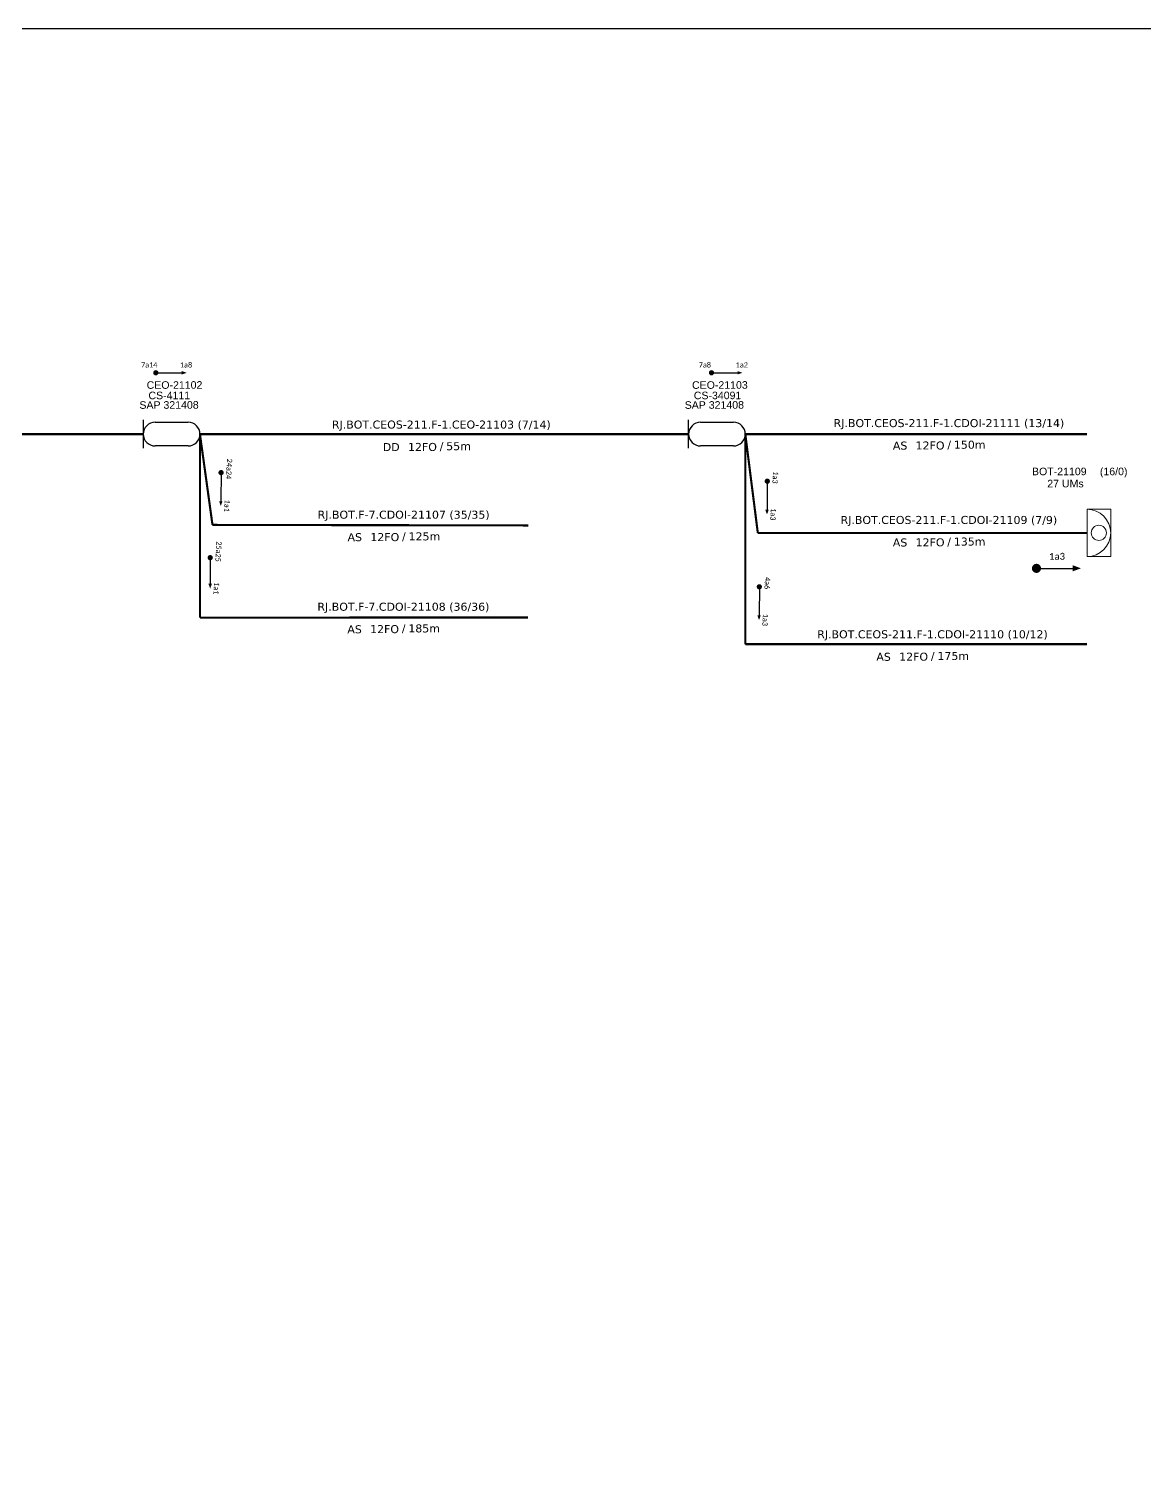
# Model space of a CAD drawing. Extents: x -89 to 749, y 705 to 1299.
# Drawn here: x 152.8 to 356, y 1035.9 to 1299 of the extents above; entities that cross this region are included whole.
import ezdxf
from ezdxf.enums import TextEntityAlignment as Align

# ---------------------------------------------------------------- set-up
doc = ezdxf.new("R2010")
doc.units = 0
for name, color, linetype, lineweight in [("20.0-LEGENDA DOS CDO'S", 1, 'Continuous', 0), ('20.1-CDO_INTERIOR', 1, 'Continuous', 0), ('20.2-CDO_POSTE', 1, 'Continuous', 5), ('40.1-ETIQUETAS', 1, 'Continuous', 20)]:
    doc.layers.add(name, color=color, linetype=linetype, lineweight=lineweight)
for name, color, linetype in [('20.4-CEOS', 1, 'Continuous'), ('CAP a instalar', 1, 'Continuous'), ('SETA', 7, 'Continuous')]:
    doc.layers.add(name, color=color, linetype=linetype)
doc.styles.add('ARIAL', font='arial.ttf')
doc.styles.add('siredit', font='verdana.ttf')
doc.styles.get("Standard").update_dxf_attribs({"font": 'arial.ttf'})
doc.linetypes.add('FENCELINE1', pattern='A,0.25,-0.1,[133,ltypeshp.shx,S=0.1,R=0,X=-0.1,Y=0],-0.1,1', length=1.45)

# ---------------------------------------------------------------- blocks, each defined once
blk = doc.blocks.new('CDOE-TEXTO PADRÃO')
at = {"layer": "20.0-LEGENDA DOS CDO'S", "color": 0, "style": 'ARIAL'}
for tag, p in [('CDO_N', (0.49, 7.39)), ('SAP', (0.51, 1.67)), ('CORDOALHA', (0.5, 4.33)), ('SPLITER_1', (0.59, -0.91)), ('SPLITER_2', (0.6, -3.55)), ('(XX-XX_F)S', (0.54, -8.29)), ('(XX-XX_L)S', (0.55, -10.83)), ('UMS', (0.55, -13.15))]:
    blk.add_attdef(tag, p, '', height=1.7, rotation=0.118, dxfattribs=at)
blk.add_attdef('FIBRAS_UTILIZADAS', text='', height=1.7, rotation=0.118, dxfattribs=at).set_placement((19.77, 7.43), align=Align.CENTER)
blk = doc.blocks.new('ETIQUETA_RS5F')
at = {"layer": '40.1-ETIQUETAS', "color": 0, "style": 'siredit'}
blk.add_text('/', height=1.5, dxfattribs=at).set_placement((1.58, -1.95), align=Align.MIDDLE_RIGHT)
for tag, p in [('ETIQUETA_R_SECUNDARIA', (1.21, 2.1)), ('ETIQUETA_R_PRIMARIA', (1.21, 4.1)), ('F_ATIVAS/F_MORTAS', (1.14, -4.24))]:
    blk.add_attdef(tag, text='', height=1.5, dxfattribs=at).set_placement(p, align=Align.MIDDLE_CENTER)
for tag, p in [('TIPO_CABO', (-6.58, -2.12)), ('CAP_CABO', (0.4, -2.09))]:
    blk.add_attdef(tag, text='', height=1.5, dxfattribs=at).set_placement(p, align=Align.MIDDLE_RIGHT)
blk.add_attdef('METROS', text='', height=1.5, dxfattribs=at).set_placement((2.14, -1.95), align=Align.MIDDLE_LEFT)
for tag, p in [('FUSÃO_1', (0.85, -8.39)), ('FUSÃO_2', (0.85, -10.6)), ('FUSÃO_3', (0.85, -12.93)), ('FUSÃO_4', (0.85, -15.14)), ('FUSÃO_5', (0.85, -17.16))]:
    blk.add_attdef(tag, text='', height=1.5, dxfattribs=at).set_placement(p, align=Align.CENTER)

msp = doc.modelspace()

# ---------------------------------------------------------------- linework, layer by layer
msp.add_lwpolyline([(-89.32, 705.02), (749.25, 705.02), (749.25, 1299.02), (-89.32, 1299.02), (-89.32, 705.02)])
at = {"color": 7, "const_width": 0.477}
for points in [[(175.67, 1236.36, 1), (176.15, 1236.37, 1)], [(276.94, 1236.36, 1), (277.42, 1236.37, 1)], [(187.8, 1218.41, 1), (187.8, 1217.93, 1)], [(287.34, 1216.85, 1), (287.35, 1216.37, 1)], [(185.82, 1202.91, 1), (185.83, 1202.43, 1)], [(285.9, 1197.61, 1), (285.9, 1197.14, 1)]]:
    msp.add_lwpolyline(points, format="xyb", close=True, dxfattribs=at)
at = {"const_width": 0.834}
msp.add_lwpolyline([(335.99, 1200.73, 1), (336.82, 1200.73, 1)], format="xyb", close=True, dxfattribs=at)
msp.add_lwpolyline([(335.99, 1200.73, 1), (336.82, 1200.73, 1)], format="xyb", close=True, dxfattribs=at)
at = {"layer": '20.1-CDO_INTERIOR', "color": 1, "lineweight": 18}
msp.add_lwpolyline([(349.93, 1202.88), (349.93, 1211.49), (345.62, 1211.49), (345.62, 1202.88)], close=True, dxfattribs=at)
msp.add_circle((347.78, 1207.19), 1.38, dxfattribs=at)
msp.add_arc((345.62, 1207.19), 4.31, 270, 90, dxfattribs=at)
at = {"layer": '20.4-CEOS', "color": 7}
for p, q in [((173.64, 1222.61), (173.64, 1227.78)), ((175.78, 1227.34), (181.81, 1227.34)), ((181.81, 1223.05), (175.78, 1223.05))]:
    msp.add_line(p, q, dxfattribs=at)
at = {"layer": '20.4-CEOS', "color": 5}
for p, q in [((273.02, 1222.61), (273.02, 1227.78)), ((275.17, 1227.34), (281.19, 1227.34)), ((281.19, 1223.05), (275.17, 1223.05))]:
    msp.add_line(p, q, dxfattribs=at)
at = {"layer": '20.4-CEOS', "color": 7}
for centre, start, end in [((175.78, 1225.19), 90, 270), ((181.81, 1225.19), 270, 90)]:
    msp.add_arc(centre, 2.15, start, end, dxfattribs=at)
at = {"layer": '20.4-CEOS', "color": 5}
for centre, start, end in [((275.17, 1225.19), 90, 270), ((281.19, 1225.19), 270, 90)]:
    msp.add_arc(centre, 2.15, start, end, dxfattribs=at)
at = {"layer": 'CAP a instalar', "color": 7, "ltscale": 5.3, "const_width": 0.389}
for points in [[(84.57, 1225.19), (173.64, 1225.19)], [(186.24, 1208.65), (183.95, 1225.19)], [(183.95, 1225.19), (183.95, 1191.76)], [(183.95, 1225.19), (273.02, 1225.19)], [(186.24, 1208.65), (243.8, 1208.55)], [(183.95, 1191.76), (243.75, 1191.77)]]:
    msp.add_lwpolyline(points, dxfattribs=at)
at = {"layer": 'CAP a instalar', "color": 1, "ltscale": 5.3, "const_width": 0.389}
for points in [[(285.62, 1207.19), (283.34, 1225.19)], [(285.62, 1207.19), (345.62, 1207.19)]]:
    msp.add_lwpolyline(points, dxfattribs=at)
at = {"layer": 'CAP a instalar', "color": 8, "ltscale": 5.3, "const_width": 0.389}
for points in [[(283.34, 1225.19), (283.34, 1186.91)], [(283.34, 1225.19), (345.62, 1225.19)], [(283.34, 1186.91), (345.62, 1186.91)]]:
    msp.add_lwpolyline(points, dxfattribs=at)
at = {"layer": 'CAP a instalar', "color": 7, "linetype": 'FENCELINE1', "ltscale": 5.3, "const_width": 0.389}
for points in [[(186.24, 1208.65), (243.8, 1208.55)], [(183.95, 1191.76), (243.75, 1191.77)]]:
    msp.add_lwpolyline(points, dxfattribs=at)
at = {"layer": 'SETA', "color": 7}
for points in [[(175.91, 1236.37), (181.11, 1236.37)], [(277.18, 1236.37), (282.38, 1236.37)], [(187.8, 1218.17), (187.79, 1212.97)], [(287.34, 1216.61), (287.34, 1211.41)], [(185.82, 1202.67), (185.82, 1197.47)], [(285.9, 1197.38), (285.89, 1192.18)]]:
    msp.add_lwpolyline(points, dxfattribs=at)
at = {"layer": 'SETA'}
msp.add_lwpolyline([(336.41, 1200.73), (343.57, 1200.73)], dxfattribs=at)
msp.add_lwpolyline([(336.41, 1200.73), (343.57, 1200.73)], dxfattribs=at)
at = {"layer": 'SETA', "color": 7}
for points in [[(180.65, 1236.68), (181.53, 1236.37), (180.65, 1236.05)], [(281.93, 1236.68), (282.8, 1236.37), (281.93, 1236.05)], [(188.07, 1212.97), (187.75, 1212.1), (187.43, 1212.97)], [(287.61, 1211.42), (287.3, 1210.54), (286.98, 1211.42)], [(186.14, 1197.93), (185.82, 1197.05), (185.5, 1197.92)], [(286.17, 1192.18), (285.85, 1191.31), (285.53, 1192.18)]]:
    msp.add_solid(points, dxfattribs=at)
at = {"layer": 'SETA'}
msp.add_solid([(343, 1201.3), (344.52, 1200.74), (343, 1200.18)], dxfattribs=at)
msp.add_solid([(343, 1201.3), (344.52, 1200.74), (343, 1200.18)], dxfattribs=at)

# ---------------------------------------------------------------- block references
at = {"layer": '20.2-CDO_POSTE', "color": 7}
ref = msp.add_blockref('CDOE-TEXTO PADRÃO', (174.15, 1229.38), dxfattribs=dict(at, xscale=0.8101828861711424, yscale=0.8101828861711424, zscale=0.8101828861711424))
ref.add_attrib('CDO_N', 'CEO-21102', (174.24, 1233.44), dxfattribs={"layer": "20.0-LEGENDA DOS CDO'S", "color": 0, "height": 1.377, "rotation": 0.118, "style": 'ARIAL'})
at = {"layer": '20.2-CDO_POSTE', "color": 5}
ref = msp.add_blockref('CDOE-TEXTO PADRÃO', (273.54, 1229.38), dxfattribs=dict(at, xscale=0.8101828861711424, yscale=0.8101828861711424, zscale=0.8101828861711424))
ref.add_attrib('CDO_N', 'CEO-21103', (273.63, 1233.44), dxfattribs={"layer": "20.0-LEGENDA DOS CDO'S", "color": 0, "height": 1.377, "rotation": 0.118, "style": 'ARIAL'})
at = {"layer": '20.2-CDO_POSTE', "color": 7}
ref = msp.add_blockref('CDOE-TEXTO PADRÃO', (174.48, 1227.48), dxfattribs=dict(at, xscale=0.8101828861711424, yscale=0.8101828861711424, zscale=0.8101828861711424))
ref.add_attrib('CDO_N', 'CS-4111', (174.57, 1231.54), dxfattribs={"layer": "20.0-LEGENDA DOS CDO'S", "color": 0, "height": 1.377, "rotation": 0.118, "style": 'ARIAL'})
at = {"layer": '20.2-CDO_POSTE', "color": 5}
ref = msp.add_blockref('CDOE-TEXTO PADRÃO', (273.87, 1227.48), dxfattribs=dict(at, xscale=0.8101828861711424, yscale=0.8101828861711424, zscale=0.8101828861711424))
ref.add_attrib('CDO_N', 'CS-34091', (273.96, 1231.54), dxfattribs={"layer": "20.0-LEGENDA DOS CDO'S", "color": 0, "height": 1.377, "rotation": 0.118, "style": 'ARIAL'})
at = {"layer": '20.2-CDO_POSTE', "color": 7}
ref = msp.add_blockref('CDOE-TEXTO PADRÃO', (172.83, 1225.75), dxfattribs=dict(at, xscale=0.8101828861711424, yscale=0.8101828861711424, zscale=0.8101828861711424))
ref.add_attrib('CDO_N', 'SAP 321408', (172.92, 1229.8), dxfattribs={"layer": "20.0-LEGENDA DOS CDO'S", "color": 0, "height": 1.377, "rotation": 0.118, "style": 'ARIAL'})
at = {"layer": '20.2-CDO_POSTE', "color": 5}
ref = msp.add_blockref('CDOE-TEXTO PADRÃO', (272.21, 1225.75), dxfattribs=dict(at, xscale=0.8101828861711424, yscale=0.8101828861711424, zscale=0.8101828861711424))
ref.add_attrib('CDO_N', 'SAP 321408', (272.3, 1229.8), dxfattribs={"layer": "20.0-LEGENDA DOS CDO'S", "color": 0, "height": 1.377, "rotation": 0.118, "style": 'ARIAL'})
at = {"layer": '40.1-ETIQUETAS', "color": 7}
ref = msp.add_blockref('ETIQUETA_RS5F', (226.79, 1224.89), dxfattribs=dict(at, xscale=0.9722194480399305, yscale=0.9722194480399305, zscale=0.9722194480399305))
ref.add_attrib('ETIQUETA_R_SECUNDARIA', 'RJ.BOT.CEOS-211.F-1.CEO-21103 (7/14)', dxfattribs={"color": 0, "height": 1.4583, "style": 'siredit'}).set_placement((227.94, 1226.93), align=Align.MIDDLE_CENTER)
ref.add_attrib('TIPO_CABO', 'DD', dxfattribs={"color": 0, "height": 1.458, "style": 'siredit'}).set_placement((220.35, 1222.83), align=Align.MIDDLE_RIGHT)
ref.add_attrib('CAP_CABO', '12FO', dxfattribs={"color": 0, "height": 1.458, "style": 'siredit'}).set_placement((227.14, 1222.85), align=Align.MIDDLE_RIGHT)
ref.add_attrib('METROS', '55m', dxfattribs={"color": 0, "height": 1.458, "style": 'siredit'}).set_placement((228.84, 1222.99), align=Align.MIDDLE_LEFT)
at = {"layer": 'CAP a instalar', "color": 8, "linetype": 'FENCELINE1', "ltscale": 5.3}
ref = msp.add_blockref('ETIQUETA_RS5F', (319.3, 1225.16), dxfattribs=dict(at, xscale=0.9722194480335921, yscale=0.9722194480335921, zscale=0.9722194480335921))
ref.add_attrib('ETIQUETA_R_SECUNDARIA', 'RJ.BOT.CEOS-211.F-1.CDOI-21111 (13/14)', dxfattribs={"layer": '40.1-ETIQUETAS', "color": 0, "height": 1.4583, "style": 'siredit'}).set_placement((320.45, 1227.2), align=Align.MIDDLE_CENTER)
ref.add_attrib('TIPO_CABO', 'AS', dxfattribs={"layer": '40.1-ETIQUETAS', "color": 0, "height": 1.458, "style": 'siredit'}).set_placement((312.87, 1223.1), align=Align.MIDDLE_RIGHT)
ref.add_attrib('CAP_CABO', '12FO', dxfattribs={"layer": '40.1-ETIQUETAS', "color": 0, "height": 1.458, "style": 'siredit'}).set_placement((319.65, 1223.12), align=Align.MIDDLE_RIGHT)
ref.add_attrib('METROS', '150m ', dxfattribs={"layer": '40.1-ETIQUETAS', "color": 0, "height": 1.458, "style": 'siredit'}).set_placement((321.35, 1223.26), align=Align.MIDDLE_LEFT)
at = {"layer": 'CAP a instalar', "color": 7, "linetype": 'FENCELINE1', "ltscale": 5.3}
ref = msp.add_blockref('ETIQUETA_RS5F', (219.92, 1208.46), dxfattribs=dict(at, xscale=0.9722194480406882, yscale=0.9722194480406882, zscale=0.9722194480406882))
ref.add_attrib('ETIQUETA_R_SECUNDARIA', 'RJ.BOT.F-7.CDOI-21107 (35/35)', dxfattribs={"layer": '40.1-ETIQUETAS', "color": 0, "height": 1.4583, "style": 'siredit'}).set_placement((221.07, 1210.51), align=Align.MIDDLE_CENTER)
ref.add_attrib('TIPO_CABO', 'AS', dxfattribs={"layer": '40.1-ETIQUETAS', "color": 0, "height": 1.458, "style": 'siredit'}).set_placement((213.49, 1206.41), align=Align.MIDDLE_RIGHT)
ref.add_attrib('CAP_CABO', '12FO', dxfattribs={"layer": '40.1-ETIQUETAS', "color": 0, "height": 1.458, "style": 'siredit'}).set_placement((220.28, 1206.43), align=Align.MIDDLE_RIGHT)
ref.add_attrib('METROS', '125m', dxfattribs={"layer": '40.1-ETIQUETAS', "color": 0, "height": 1.458, "style": 'siredit'}).set_placement((221.98, 1206.56), align=Align.MIDDLE_LEFT)
at = {"layer": 'CAP a instalar', "color": 1, "linetype": 'FENCELINE1', "ltscale": 5.3}
ref = msp.add_blockref('ETIQUETA_RS5F', (319.29, 1207.51), dxfattribs=dict(at, xscale=0.9722194480335921, yscale=0.9722194480335921, zscale=0.9722194480335921))
ref.add_attrib('ETIQUETA_R_SECUNDARIA', 'RJ.BOT.CEOS-211.F-1.CDOI-21109 (7/9)', dxfattribs={"layer": '40.1-ETIQUETAS', "color": 0, "height": 1.4583, "style": 'siredit'}).set_placement((320.44, 1209.55), align=Align.MIDDLE_CENTER)
ref.add_attrib('TIPO_CABO', 'AS', dxfattribs={"layer": '40.1-ETIQUETAS', "color": 0, "height": 1.458, "style": 'siredit'}).set_placement((312.86, 1205.45), align=Align.MIDDLE_RIGHT)
ref.add_attrib('CAP_CABO', '12FO', dxfattribs={"layer": '40.1-ETIQUETAS', "color": 0, "height": 1.458, "style": 'siredit'}).set_placement((319.65, 1205.47), align=Align.MIDDLE_RIGHT)
ref.add_attrib('METROS', '135m ', dxfattribs={"layer": '40.1-ETIQUETAS', "color": 0, "height": 1.458, "style": 'siredit'}).set_placement((321.34, 1205.61), align=Align.MIDDLE_LEFT)
at = {"layer": 'CAP a instalar', "color": 7, "linetype": 'FENCELINE1', "ltscale": 5.3}
ref = msp.add_blockref('ETIQUETA_RS5F', (219.88, 1191.69), dxfattribs=dict(at, xscale=0.9722194480406882, yscale=0.9722194480406882, zscale=0.9722194480406882))
ref.add_attrib('ETIQUETA_R_SECUNDARIA', 'RJ.BOT.F-7.CDOI-21108 (36/36)', dxfattribs={"layer": '40.1-ETIQUETAS', "color": 0, "height": 1.4583, "style": 'siredit'}).set_placement((221.03, 1193.74), align=Align.MIDDLE_CENTER)
ref.add_attrib('TIPO_CABO', 'AS', dxfattribs={"layer": '40.1-ETIQUETAS', "color": 0, "height": 1.458, "style": 'siredit'}).set_placement((213.45, 1189.63), align=Align.MIDDLE_RIGHT)
ref.add_attrib('CAP_CABO', '12FO', dxfattribs={"layer": '40.1-ETIQUETAS', "color": 0, "height": 1.458, "style": 'siredit'}).set_placement((220.23, 1189.66), align=Align.MIDDLE_RIGHT)
ref.add_attrib('METROS', '185m', dxfattribs={"layer": '40.1-ETIQUETAS', "color": 0, "height": 1.458, "style": 'siredit'}).set_placement((221.93, 1189.79), align=Align.MIDDLE_LEFT)
at = {"layer": 'CAP a instalar', "color": 8, "linetype": 'FENCELINE1', "ltscale": 5.3}
ref = msp.add_blockref('ETIQUETA_RS5F', (316.3, 1186.67), dxfattribs=dict(at, xscale=0.9722194480335921, yscale=0.9722194480335921, zscale=0.9722194480335921))
ref.add_attrib('ETIQUETA_R_SECUNDARIA', 'RJ.BOT.CEOS-211.F-1.CDOI-21110 (10/12)', dxfattribs={"layer": '40.1-ETIQUETAS', "color": 0, "height": 1.4583, "style": 'siredit'}).set_placement((317.45, 1188.72), align=Align.MIDDLE_CENTER)
ref.add_attrib('TIPO_CABO', 'AS', dxfattribs={"layer": '40.1-ETIQUETAS', "color": 0, "height": 1.458, "style": 'siredit'}).set_placement((309.86, 1184.62), align=Align.MIDDLE_RIGHT)
ref.add_attrib('CAP_CABO', '12FO', dxfattribs={"layer": '40.1-ETIQUETAS', "color": 0, "height": 1.458, "style": 'siredit'}).set_placement((316.65, 1184.64), align=Align.MIDDLE_RIGHT)
ref.add_attrib('METROS', '175m ', dxfattribs={"layer": '40.1-ETIQUETAS', "color": 0, "height": 1.458, "style": 'siredit'}).set_placement((318.35, 1184.77), align=Align.MIDDLE_LEFT)

# ---------------------------------------------------------------- texts
at = {"color": 5, "char_height": 0.9532, "width": 70.3673, "attachment_point": 5}
for s, insert, rotation in [('{\\fCalibri|b0|i0|c0|p34;\\C256;7a14}', (174.71, 1237.8), 359.9166), ('{\\fCalibri|b0|i0|c0|p34;\\C256;1a8}', (181.42, 1237.8), 359.9166), ('{\\fCalibri|b0|i0|c0|p34;\\C256;7a8}', (275.98, 1237.8), 359.9166), ('{\\fCalibri|b0|i0|c0|p34;\\C256;1a2}', (282.7, 1237.8), 359.9166), ('{\\fCalibri|b0|i0|c0|p34;\\C256;1a3}', (288.81, 1217.28), 266.6377), ('{\\fCalibri|b0|i0|c0|p34;\\C256;1a3}', (288.42, 1210.57), 266.6377), ('{\\fCalibri|b0|i0|c0|p34;\\C256;4a6}', (287.36, 1198.04), 266.6377), ('{\\fCalibri|b0|i0|c0|p34;\\C256;1a3}', (286.97, 1191.34), 266.6377)]:
    msp.add_mtext(s, dxfattribs=dict(at, insert=insert, rotation=rotation))
at = {"color": 7, "char_height": 0.9532, "width": 70.3673, "attachment_point": 5, "rotation": 266.6377}
for s, insert in [('{\\fCalibri|b0|i0|c0|p34;\\C256;24a24}', (189.26, 1218.84)), ('{\\fCalibri|b0|i0|c0|p34;\\C256;1a1}', (188.88, 1212.13)), ('\\pxt37;{\\fCalibri|b0|i0|c0|p34;\\C256;25a25}', (187.33, 1203.79)), ('{\\fCalibri|b0|i0|c0|p34;\\C256;1a1}', (186.94, 1197.08))]:
    msp.add_mtext(s, dxfattribs=dict(at, insert=insert))
at = {"insert": (340.15, 1202.92), "char_height": 1.2503, "width": 21.1371, "attachment_point": 5}
msp.add_mtext('{\\fCalibri|b0|i0|c0|p34;\\C7;1a3}', dxfattribs=at)
at = {"layer": "20.0-LEGENDA DOS CDO'S", "color": 1, "style": 'ARIAL'}
for s, p in [('BOT-21109', (345.54, 1217.7)), ('(16/0)', (352.99, 1217.7)), ('27 UMs ', (345.54, 1215.49))]:
    msp.add_text(s, height=1.378, dxfattribs=at).set_placement(p, align=Align.RIGHT)

doc.saveas('drawing.dxf')
